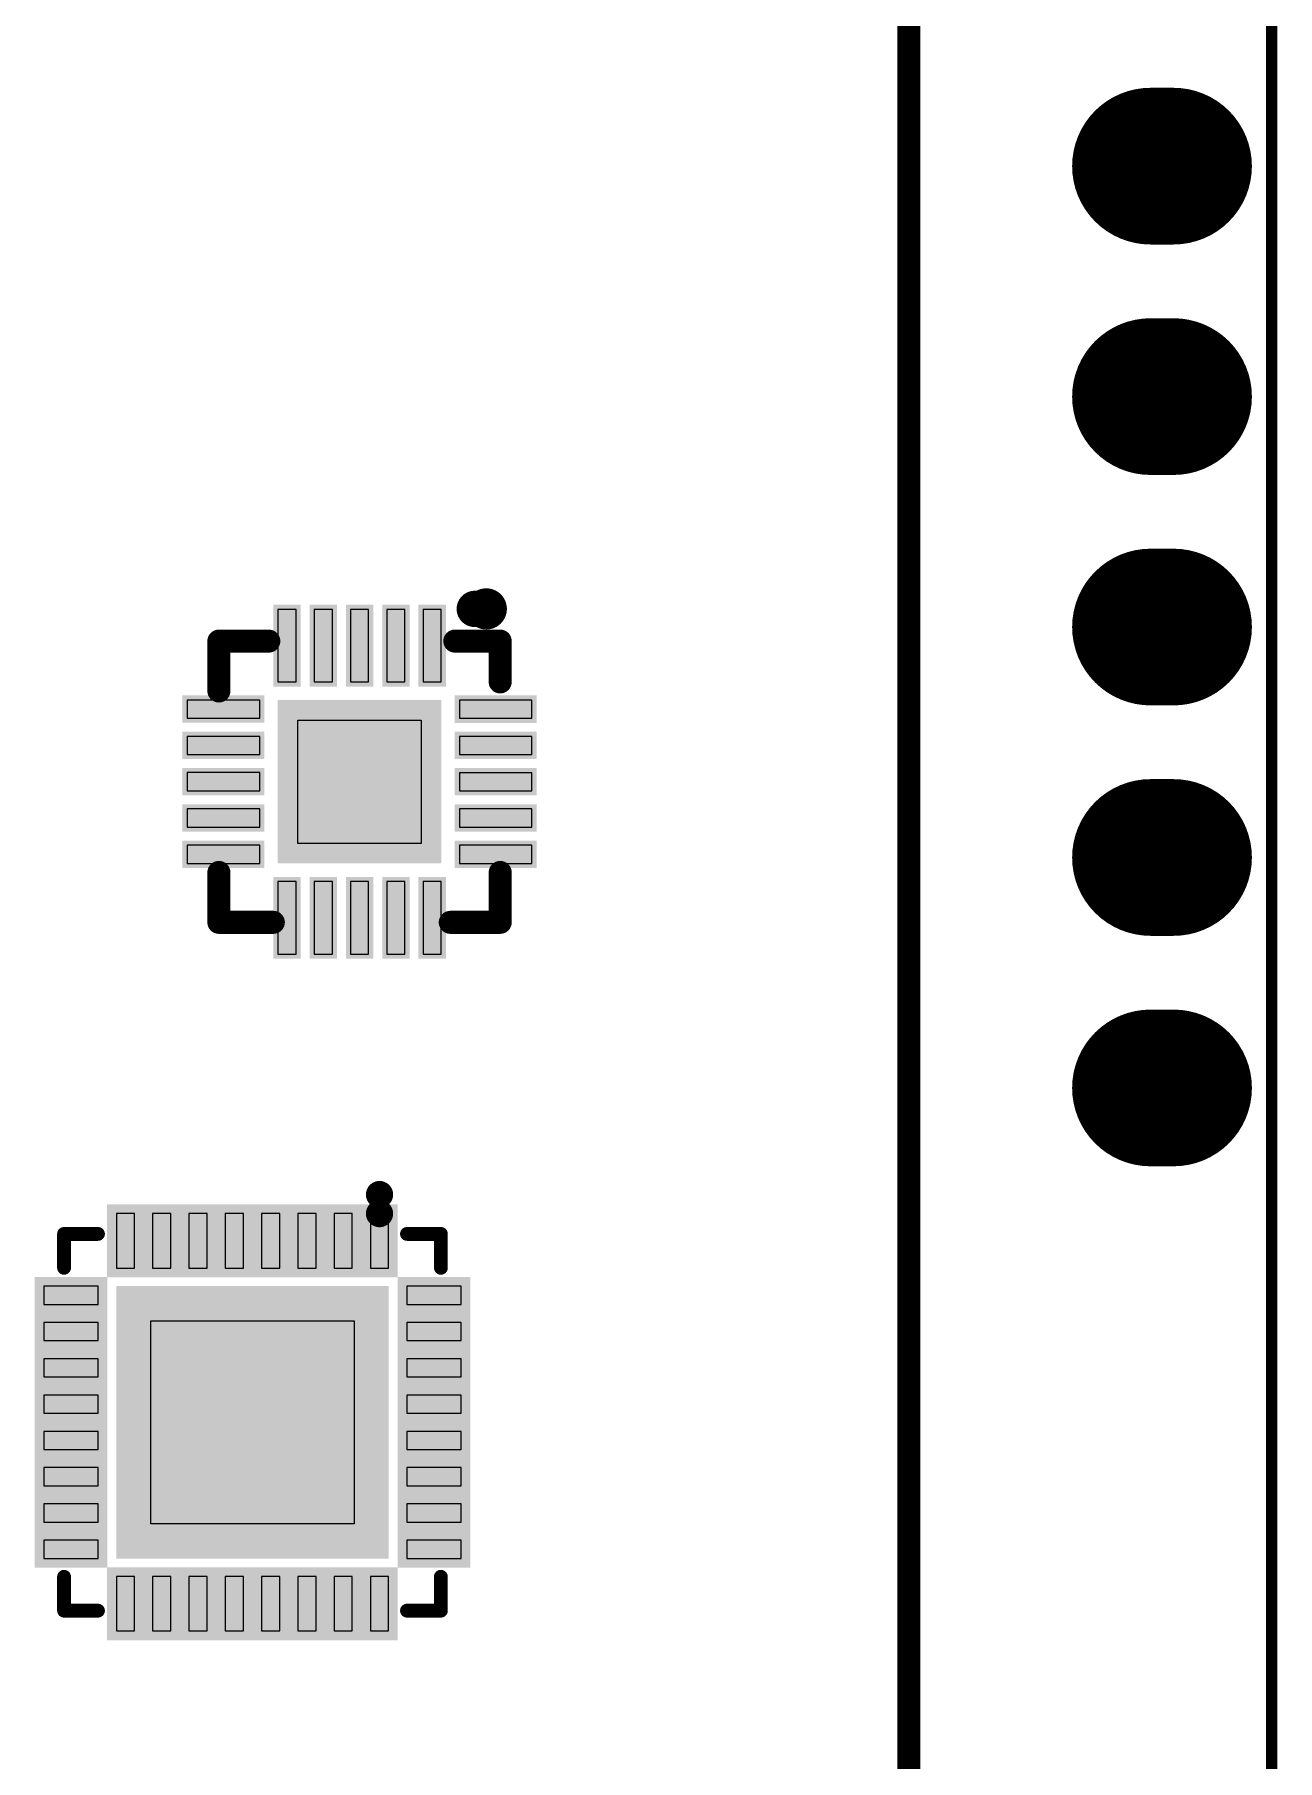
# Model space of a CAD drawing. Header units: millimetres. Extents: x 6.83 to 8, y 14.94 to 18.7.
# Drawn here: x 7.439 to 7.978, y 17.004 to 17.753 of the extents above; entities that cross this region are included whole.
import ezdxf

# ---------------------------------------------------------------- set-up
doc = ezdxf.new("R2010")
doc.units = ezdxf.units.MM
doc.header["$MEASUREMENT"] = 0
for name, color, linetype in [('BottomLayer', 5, 'Continuous'), ('BottomOverlay', 54, 'Continuous'), ('BottomSolder', 6, 'Continuous'), ('KeepOutLayer', 6, 'Continuous'), ('Mechanical15', 56, 'Continuous'), ('MidLayer1', 16, 'Continuous'), ('MidLayer2', 76, 'Continuous'), ('MultiLayer', 9, 'Continuous'), ('TopLayer', 1, 'Continuous'), ('TopOverlay', 2, 'Continuous'), ('TopPaste', 8, 'Continuous'), ('TopSolder', 216, 'Continuous')]:
    doc.layers.add(name, color=color, linetype=linetype)

# ---------------------------------------------------------------- blocks, each defined once
blk = doc.blocks.new('BATTERY_BOX18650_DIP_____B_2')
at = {"layer": 'BottomOverlay', "const_width": 0.01}
blk.add_lwpolyline([(1.50744, -0.41142), (-1.52756, -0.41142)], dxfattribs=at)
blk = doc.blocks.new('WQFN_20_L3_0_W3_0_P0_40_BL_EP1_7_13')
at = {"layer": 'Mechanical15'}
for points, const_width in [([(-0.04605, -0.07293, 1), (-0.05393, -0.07293, 1)], 0.00787), ([(-0.0559, -0.07293, 1), (-0.05196, -0.07293, 1)], 0.00394), ([(-0.04802, -0.07293, 1), (-0.04408, -0.07293, 1)], 0.00394)]:
    blk.add_lwpolyline(points, format="xyb", close=True, dxfattribs=dict(at, const_width=const_width))
at = {"layer": 'TopLayer'}
for points in [[(-0.02757, 0.07687), (-0.03544, 0.07687), (-0.02757, 0.04537), (-0.03544, 0.04537)], [(-0.01182, 0.07687), (-0.01969, 0.07687), (-0.01182, 0.04537), (-0.01969, 0.04537)], [(0.00393, 0.07687), (-0.00394, 0.07687), (0.00393, 0.04537), (-0.00394, 0.04537)], [(0.01968, 0.07687), (0.01181, 0.07687), (0.01968, 0.04537), (0.01181, 0.04537)], [(0.03543, 0.07687), (0.02756, 0.07687), (0.03543, 0.04537), (0.02756, 0.04537)], [(-0.0748, 0.0375), (-0.0748, 0.02963), (-0.0433, 0.0375), (-0.0433, 0.02963)], [(0.07481, 0.02962), (0.07481, 0.03749), (0.04331, 0.02962), (0.04331, 0.03749)], [(-0.03347, 0.03553), (-0.03347, -0.0314), (0.03346, 0.03553), (0.03346, -0.0314)], [(-0.0748, 0.02175), (-0.0748, 0.01388), (-0.0433, 0.02175), (-0.0433, 0.01388)], [(0.07481, 0.01387), (0.07481, 0.02174), (0.04331, 0.01387), (0.04331, 0.02174)], [(-0.0748, 0.00601), (-0.0748, -0.00186), (-0.0433, 0.00601), (-0.0433, -0.00186)], [(0.07481, -0.00187), (0.07481, 0.006), (0.04331, -0.00187), (0.04331, 0.006)], [(-0.0748, -0.00974), (-0.0748, -0.01761), (-0.0433, -0.00974), (-0.0433, -0.01761)], [(0.07481, -0.01762), (0.07481, -0.00975), (0.04331, -0.01762), (0.04331, -0.00975)], [(-0.0748, -0.02549), (-0.0748, -0.03336), (-0.0433, -0.02549), (-0.0433, -0.03336)], [(0.07481, -0.03337), (0.07481, -0.0255), (0.04331, -0.03337), (0.04331, -0.0255)], [(-0.02757, -0.04124), (-0.03544, -0.04124), (-0.02757, -0.07273), (-0.03544, -0.07273)], [(-0.01182, -0.04124), (-0.01969, -0.04124), (-0.01182, -0.07273), (-0.01969, -0.07273)], [(0.00393, -0.04124), (-0.00394, -0.04124), (0.00393, -0.07273), (-0.00394, -0.07273)], [(0.01968, -0.04124), (0.01181, -0.04124), (0.01968, -0.07273), (0.01181, -0.07273)], [(0.03543, -0.04124), (0.02756, -0.04124), (0.03543, -0.07273), (0.02756, -0.07273)]]:
    blk.add_solid(points, dxfattribs=at)
at = {"layer": 'TopOverlay', "const_width": 0.01}
for points in [[(-0.06102, 0.06308), (-0.06102, 0.04143)], [(-0.03937, 0.06308), (-0.06102, 0.06308)], [(0.06102, 0.06308), (0.0374, 0.06308)], [(0.06102, 0.06308), (0.06102, 0.04143)], [(-0.06102, -0.04125), (-0.06102, -0.05896)], [(0.06102, -0.03731), (0.06102, -0.05896)], [(-0.04134, -0.05896), (-0.06102, -0.05896)], [(0.06102, -0.05896), (0.03937, -0.05896)]]:
    blk.add_lwpolyline(points, dxfattribs=at)
at = {"layer": 'TopOverlay'}
for points, const_width in [([(-0.06352, 0.06308, 1), (-0.05852, 0.06308, 1)], 0.005), ([(-0.06352, 0.06308, 1), (-0.05852, 0.06308, 1)], 0.005), ([(-0.04187, 0.06308, 1), (-0.03687, 0.06308, 1)], 0.005), ([(0.0349, 0.06308, 1), (0.0399, 0.06308, 1)], 0.005), ([(0.05852, 0.06308, 1), (0.06352, 0.06308, 1)], 0.005), ([(0.05852, 0.06308, 1), (0.06352, 0.06308, 1)], 0.005), ([(-0.06352, 0.04143, 1), (-0.05852, 0.04143, 1)], 0.005), ([(0.05852, 0.04143, 1), (0.06352, 0.04143, 1)], 0.005), ([(-0.06352, -0.04125, 1), (-0.05852, -0.04125, 1)], 0.005), ([(0.05852, -0.03731, 1), (0.06352, -0.03731, 1)], 0.005), ([(-0.06352, -0.05896, 1), (-0.05852, -0.05896, 1)], 0.005), ([(-0.06352, -0.05896, 1), (-0.05852, -0.05896, 1)], 0.005), ([(-0.04384, -0.05896, 1), (-0.03884, -0.05896, 1)], 0.005), ([(0.03687, -0.05896, 1), (0.04187, -0.05896, 1)], 0.005), ([(0.05852, -0.05896, 1), (0.06352, -0.05896, 1)], 0.005), ([(0.05852, -0.05896, 1), (0.06352, -0.05896, 1)], 0.005), ([(-0.05105, -0.07293, 1), (-0.05893, -0.07293, 1)], 0.01), ([(-0.06143, -0.07293, 1), (-0.05643, -0.07293, 1)], 0.005), ([(-0.05355, -0.07293, 1), (-0.04855, -0.07293, 1)], 0.005)]:
    blk.add_lwpolyline(points, format="xyb", close=True, dxfattribs=dict(at, const_width=const_width))
at = {"layer": 'TopPaste'}
for p, q in [((-0.02757, 0.07687), (-0.03544, 0.07687)), ((-0.03544, 0.07687), (-0.03544, 0.04537)), ((-0.02757, 0.04537), (-0.02757, 0.07687)), ((-0.01182, 0.07687), (-0.01969, 0.07687)), ((-0.01969, 0.07687), (-0.01969, 0.04537)), ((-0.01182, 0.04537), (-0.01182, 0.07687)), ((0.00392, 0.07687), (-0.00395, 0.07687)), ((-0.00395, 0.07687), (-0.00395, 0.04537)), ((0.00392, 0.04537), (0.00392, 0.07687)), ((0.01967, 0.07687), (0.0118, 0.07687)), ((0.0118, 0.07687), (0.0118, 0.04537)), ((0.01967, 0.04537), (0.01967, 0.07687)), ((0.03542, 0.07687), (0.02755, 0.07687)), ((0.02755, 0.07687), (0.02755, 0.04537)), ((0.03542, 0.04537), (0.03542, 0.07687)), ((-0.03544, 0.04537), (-0.02757, 0.04537)), ((-0.01969, 0.04537), (-0.01182, 0.04537)), ((-0.00395, 0.04537), (0.00392, 0.04537)), ((0.0118, 0.04537), (0.01967, 0.04537)), ((0.02755, 0.04537), (0.03542, 0.04537)), ((-0.04331, 0.0375), (-0.07481, 0.0375)), ((-0.07481, 0.0375), (-0.07481, 0.02963)), ((-0.04331, 0.02963), (-0.04331, 0.0375)), ((0.0748, 0.03749), (0.0433, 0.03749)), ((0.0433, 0.03749), (0.0433, 0.02962)), ((0.0748, 0.02962), (0.0748, 0.03749)), ((-0.07481, 0.02963), (-0.04331, 0.02963)), ((-0.02677, 0.02883), (0.02677, 0.02883)), ((-0.02677, -0.02471), (-0.02677, 0.02883)), ((0.02677, 0.02883), (0.02677, -0.02471)), ((0.0433, 0.02962), (0.0748, 0.02962)), ((-0.04331, 0.02175), (-0.07481, 0.02175)), ((-0.07481, 0.02175), (-0.07481, 0.01388)), ((-0.04331, 0.01388), (-0.04331, 0.02175)), ((0.0748, 0.02174), (0.0433, 0.02174)), ((0.0433, 0.02174), (0.0433, 0.01387)), ((0.0748, 0.01387), (0.0748, 0.02174)), ((-0.07481, 0.01388), (-0.04331, 0.01388)), ((0.0433, 0.01387), (0.0748, 0.01387)), ((-0.04331, 0.00601), (-0.07481, 0.00601)), ((-0.07481, 0.00601), (-0.07481, -0.00186)), ((-0.04331, -0.00186), (-0.04331, 0.00601)), ((0.0748, 0.006), (0.0433, 0.006)), ((0.0433, 0.006), (0.0433, -0.00187)), ((0.0748, -0.00187), (0.0748, 0.006)), ((-0.07481, -0.00186), (-0.04331, -0.00186)), ((0.0433, -0.00187), (0.0748, -0.00187)), ((-0.04331, -0.00974), (-0.07481, -0.00974)), ((-0.07481, -0.00974), (-0.07481, -0.01761)), ((-0.04331, -0.01761), (-0.04331, -0.00974)), ((0.0748, -0.00975), (0.0433, -0.00975)), ((0.0433, -0.00975), (0.0433, -0.01762)), ((0.0748, -0.01762), (0.0748, -0.00975)), ((-0.07481, -0.01761), (-0.04331, -0.01761)), ((0.0433, -0.01762), (0.0748, -0.01762)), ((-0.04331, -0.02549), (-0.07481, -0.02549)), ((-0.07481, -0.02549), (-0.07481, -0.03336)), ((-0.04331, -0.03336), (-0.04331, -0.02549)), ((0.02677, -0.02471), (-0.02677, -0.02471)), ((0.0748, -0.0255), (0.0433, -0.0255)), ((0.0433, -0.0255), (0.0433, -0.03337)), ((0.0748, -0.03337), (0.0748, -0.0255)), ((-0.07481, -0.03336), (-0.04331, -0.03336)), ((0.0433, -0.03337), (0.0748, -0.03337)), ((-0.02757, -0.04124), (-0.03544, -0.04124)), ((-0.03544, -0.04124), (-0.03544, -0.07274)), ((-0.02757, -0.07274), (-0.02757, -0.04124)), ((-0.01182, -0.04124), (-0.01969, -0.04124)), ((-0.01969, -0.04124), (-0.01969, -0.07274)), ((-0.01182, -0.07274), (-0.01182, -0.04124)), ((0.00392, -0.04124), (-0.00395, -0.04124)), ((-0.00395, -0.04124), (-0.00395, -0.07274)), ((0.00392, -0.07274), (0.00392, -0.04124)), ((0.01967, -0.04124), (0.0118, -0.04124)), ((0.0118, -0.04124), (0.0118, -0.07274)), ((0.01967, -0.07274), (0.01967, -0.04124)), ((0.03542, -0.04124), (0.02755, -0.04124)), ((0.02755, -0.04124), (0.02755, -0.07274)), ((0.03542, -0.07274), (0.03542, -0.04124)), ((-0.03544, -0.07274), (-0.02757, -0.07274)), ((-0.01969, -0.07274), (-0.01182, -0.07274)), ((-0.00395, -0.07274), (0.00392, -0.07274)), ((0.0118, -0.07274), (0.01967, -0.07274)), ((0.02755, -0.07274), (0.03542, -0.07274))]:
    blk.add_line(p, q, dxfattribs=at)
at = {"layer": 'TopSolder'}
for points in [[(-0.02557, 0.07887), (-0.03744, 0.07887), (-0.02557, 0.04337), (-0.03744, 0.04337)], [(-0.00982, 0.07887), (-0.02169, 0.07887), (-0.00982, 0.04337), (-0.02169, 0.04337)], [(0.00593, 0.07887), (-0.00594, 0.07887), (0.00593, 0.04337), (-0.00594, 0.04337)], [(0.02168, 0.07887), (0.00981, 0.07887), (0.02168, 0.04337), (0.00981, 0.04337)], [(0.03743, 0.07887), (0.02556, 0.07887), (0.03743, 0.04337), (0.02556, 0.04337)], [(-0.0768, 0.0395), (-0.0768, 0.02763), (-0.0413, 0.0395), (-0.0413, 0.02763)], [(-0.03547, 0.03753), (-0.03547, -0.0334), (0.03546, 0.03753), (0.03546, -0.0334)], [(0.07681, 0.02762), (0.07681, 0.03949), (0.04131, 0.02762), (0.04131, 0.03949)], [(-0.0768, 0.02375), (-0.0768, 0.01188), (-0.0413, 0.02375), (-0.0413, 0.01188)], [(0.07681, 0.01187), (0.07681, 0.02374), (0.04131, 0.01187), (0.04131, 0.02374)], [(-0.0768, 0.00801), (-0.0768, -0.00386), (-0.0413, 0.00801), (-0.0413, -0.00386)], [(0.07681, -0.00387), (0.07681, 0.008), (0.04131, -0.00387), (0.04131, 0.008)], [(-0.0768, -0.00774), (-0.0768, -0.01961), (-0.0413, -0.00774), (-0.0413, -0.01961)], [(0.07681, -0.01962), (0.07681, -0.00775), (0.04131, -0.01962), (0.04131, -0.00775)], [(-0.0768, -0.02349), (-0.0768, -0.03536), (-0.0413, -0.02349), (-0.0413, -0.03536)], [(0.07681, -0.03537), (0.07681, -0.0235), (0.04131, -0.03537), (0.04131, -0.0235)], [(-0.02557, -0.03924), (-0.03744, -0.03924), (-0.02557, -0.07473), (-0.03744, -0.07473)], [(-0.00982, -0.03924), (-0.02169, -0.03924), (-0.00982, -0.07473), (-0.02169, -0.07473)], [(0.00593, -0.03924), (-0.00594, -0.03924), (0.00593, -0.07473), (-0.00594, -0.07473)], [(0.02168, -0.03924), (0.00981, -0.03924), (0.02168, -0.07473), (0.00981, -0.07473)], [(0.03743, -0.03924), (0.02556, -0.03924), (0.03743, -0.07473), (0.02556, -0.07473)]]:
    blk.add_solid(points, dxfattribs=at)
blk = doc.blocks.new('QFN_32_L4_0_W4_0_P0_40_BL_EP2_7_14')
at = {"layer": 'Mechanical15'}
for points, const_width in [([(-0.05217, -0.09055, 1), (-0.05807, -0.09055, 1)], 0.00591), ([(-0.05955, -0.09055, 1), (-0.05659, -0.09055, 1)], 0.00295), ([(-0.05365, -0.09055, 1), (-0.05069, -0.09055, 1)], 0.00295)]:
    blk.add_lwpolyline(points, format="xyb", close=True, dxfattribs=dict(at, const_width=const_width))
at = {"layer": 'TopLayer'}
for points in [[(-0.05906, 0.06693), (-0.05118, 0.06693), (-0.05906, 0.09055), (-0.05118, 0.09055)], [(-0.04331, 0.06693), (-0.03543, 0.06693), (-0.04331, 0.09055), (-0.03543, 0.09055)], [(-0.02756, 0.06693), (-0.01968, 0.06693), (-0.02756, 0.09055), (-0.01968, 0.09055)], [(-0.01181, 0.06693), (-0.00393, 0.06693), (-0.01181, 0.09055), (-0.00393, 0.09055)], [(0.00393, 0.06693), (0.01181, 0.06693), (0.00393, 0.09055), (0.01181, 0.09055)], [(0.01968, 0.06693), (0.02756, 0.06693), (0.01968, 0.09055), (0.02756, 0.09055)], [(0.03543, 0.06693), (0.04331, 0.06693), (0.03543, 0.09055), (0.04331, 0.09055)], [(0.05118, 0.06693), (0.05906, 0.06693), (0.05118, 0.09055), (0.05906, 0.09055)], [(-0.09055, 0.05118), (-0.06693, 0.05118), (-0.09055, 0.05906), (-0.06693, 0.05906)], [(-0.05512, -0.05512), (0.05512, -0.05512), (-0.05512, 0.05512), (0.05512, 0.05512)], [(0.06693, 0.05118), (0.09055, 0.05118), (0.06693, 0.05906), (0.09055, 0.05906)], [(-0.09055, 0.03543), (-0.06693, 0.03543), (-0.09055, 0.04331), (-0.06693, 0.04331)], [(0.06693, 0.03543), (0.09055, 0.03543), (0.06693, 0.04331), (0.09055, 0.04331)], [(-0.09055, 0.01968), (-0.06693, 0.01968), (-0.09055, 0.02756), (-0.06693, 0.02756)], [(0.06693, 0.01968), (0.09055, 0.01968), (0.06693, 0.02756), (0.09055, 0.02756)], [(-0.09055, 0.00393), (-0.06693, 0.00393), (-0.09055, 0.01181), (-0.06693, 0.01181)], [(0.06693, 0.00393), (0.09055, 0.00393), (0.06693, 0.01181), (0.09055, 0.01181)], [(-0.09055, -0.01181), (-0.06693, -0.01181), (-0.09055, -0.00393), (-0.06693, -0.00393)], [(0.06693, -0.01181), (0.09055, -0.01181), (0.06693, -0.00393), (0.09055, -0.00393)], [(-0.09055, -0.02756), (-0.06693, -0.02756), (-0.09055, -0.01968), (-0.06693, -0.01968)], [(0.06693, -0.02756), (0.09055, -0.02756), (0.06693, -0.01968), (0.09055, -0.01968)], [(-0.09055, -0.04331), (-0.06693, -0.04331), (-0.09055, -0.03543), (-0.06693, -0.03543)], [(0.06693, -0.04331), (0.09055, -0.04331), (0.06693, -0.03543), (0.09055, -0.03543)], [(-0.09055, -0.05906), (-0.06693, -0.05906), (-0.09055, -0.05118), (-0.06693, -0.05118)], [(0.06693, -0.05906), (0.09055, -0.05906), (0.06693, -0.05118), (0.09055, -0.05118)], [(-0.05906, -0.09055), (-0.05118, -0.09055), (-0.05906, -0.06693), (-0.05118, -0.06693)], [(-0.04331, -0.09055), (-0.03543, -0.09055), (-0.04331, -0.06693), (-0.03543, -0.06693)], [(-0.02756, -0.09055), (-0.01968, -0.09055), (-0.02756, -0.06693), (-0.01968, -0.06693)], [(-0.01181, -0.09055), (-0.00393, -0.09055), (-0.01181, -0.06693), (-0.00393, -0.06693)], [(0.00393, -0.09055), (0.01181, -0.09055), (0.00393, -0.06693), (0.01181, -0.06693)], [(0.01968, -0.09055), (0.02756, -0.09055), (0.01968, -0.06693), (0.02756, -0.06693)], [(0.03543, -0.09055), (0.04331, -0.09055), (0.03543, -0.06693), (0.04331, -0.06693)], [(0.05118, -0.09055), (0.05906, -0.09055), (0.05118, -0.06693), (0.05906, -0.06693)]]:
    blk.add_solid(points, dxfattribs=at)
at = {"layer": 'TopOverlay', "const_width": 0.006}
for points in [[(-0.06703, 0.08174), (-0.08174, 0.08174)], [(-0.08174, 0.08174), (-0.08174, 0.06703)], [(0.08174, 0.08174), (0.06703, 0.08174)], [(0.08174, 0.08174), (0.08174, 0.06703)], [(-0.08174, -0.06703), (-0.08174, -0.08174)], [(0.08174, -0.06703), (0.08174, -0.08174)], [(-0.06703, -0.08174), (-0.08174, -0.08174)], [(0.08174, -0.08174), (0.06703, -0.08174)]]:
    blk.add_lwpolyline(points, dxfattribs=at)
at = {"layer": 'TopOverlay'}
for points, const_width in [([(-0.08324, 0.08174, 1), (-0.08024, 0.08174, 1)], 0.003), ([(-0.08324, 0.08174, 1), (-0.08024, 0.08174, 1)], 0.003), ([(-0.06853, 0.08174, 1), (-0.06553, 0.08174, 1)], 0.003), ([(0.06553, 0.08174, 1), (0.06853, 0.08174, 1)], 0.003), ([(0.08024, 0.08174, 1), (0.08324, 0.08174, 1)], 0.003), ([(0.08024, 0.08174, 1), (0.08324, 0.08174, 1)], 0.003), ([(-0.08324, 0.06703, 1), (-0.08024, 0.06703, 1)], 0.003), ([(0.08024, 0.06703, 1), (0.08324, 0.06703, 1)], 0.003), ([(-0.08324, -0.06703, 1), (-0.08024, -0.06703, 1)], 0.003), ([(0.08024, -0.06703, 1), (0.08324, -0.06703, 1)], 0.003), ([(-0.08324, -0.08174, 1), (-0.08024, -0.08174, 1)], 0.003), ([(-0.08324, -0.08174, 1), (-0.08024, -0.08174, 1)], 0.003), ([(-0.06853, -0.08174, 1), (-0.06553, -0.08174, 1)], 0.003), ([(0.06553, -0.08174, 1), (0.06853, -0.08174, 1)], 0.003), ([(0.08024, -0.08174, 1), (0.08324, -0.08174, 1)], 0.003), ([(0.08024, -0.08174, 1), (0.08324, -0.08174, 1)], 0.003), ([(-0.05217, -0.09882, 1), (-0.05807, -0.09882, 1)], 0.00591), ([(-0.05955, -0.09882, 1), (-0.05659, -0.09882, 1)], 0.00295), ([(-0.05365, -0.09882, 1), (-0.05069, -0.09882, 1)], 0.00295)]:
    blk.add_lwpolyline(points, format="xyb", close=True, dxfattribs=dict(at, const_width=const_width))
at = {"layer": 'TopPaste'}
for p, q in [((-0.05118, 0.09055), (-0.05906, 0.09055)), ((-0.05906, 0.09055), (-0.05906, 0.06693)), ((-0.05118, 0.06693), (-0.05118, 0.09055)), ((-0.03543, 0.09055), (-0.04331, 0.09055)), ((-0.04331, 0.09055), (-0.04331, 0.06693)), ((-0.03543, 0.06693), (-0.03543, 0.09055)), ((-0.01968, 0.09055), (-0.02756, 0.09055)), ((-0.02756, 0.09055), (-0.02756, 0.06693)), ((-0.01968, 0.06693), (-0.01968, 0.09055)), ((-0.00393, 0.09055), (-0.01181, 0.09055)), ((-0.01181, 0.09055), (-0.01181, 0.06693)), ((-0.00393, 0.06693), (-0.00393, 0.09055)), ((0.01181, 0.09055), (0.00393, 0.09055)), ((0.00393, 0.09055), (0.00393, 0.06693)), ((0.01181, 0.06693), (0.01181, 0.09055)), ((0.02756, 0.09055), (0.01968, 0.09055)), ((0.01968, 0.09055), (0.01968, 0.06693)), ((0.02756, 0.06693), (0.02756, 0.09055)), ((0.04331, 0.09055), (0.03543, 0.09055)), ((0.03543, 0.09055), (0.03543, 0.06693)), ((0.04331, 0.06693), (0.04331, 0.09055)), ((0.05906, 0.09055), (0.05118, 0.09055)), ((0.05118, 0.09055), (0.05118, 0.06693)), ((0.05906, 0.06693), (0.05906, 0.09055)), ((-0.05906, 0.06693), (-0.05118, 0.06693)), ((-0.04331, 0.06693), (-0.03543, 0.06693)), ((-0.02756, 0.06693), (-0.01968, 0.06693)), ((-0.01181, 0.06693), (-0.00393, 0.06693)), ((0.00393, 0.06693), (0.01181, 0.06693)), ((0.01968, 0.06693), (0.02756, 0.06693)), ((0.03543, 0.06693), (0.04331, 0.06693)), ((0.05118, 0.06693), (0.05906, 0.06693)), ((-0.06693, 0.05906), (-0.09055, 0.05906)), ((-0.09055, 0.05906), (-0.09055, 0.05118)), ((-0.06693, 0.05118), (-0.06693, 0.05906)), ((0.09055, 0.05906), (0.06693, 0.05906)), ((0.06693, 0.05906), (0.06693, 0.05118)), ((0.09055, 0.05118), (0.09055, 0.05906)), ((-0.09055, 0.05118), (-0.06693, 0.05118)), ((0.06693, 0.05118), (0.09055, 0.05118)), ((-0.06693, 0.04331), (-0.09055, 0.04331)), ((-0.09055, 0.04331), (-0.09055, 0.03543)), ((-0.06693, 0.03543), (-0.06693, 0.04331)), ((-0.04409, -0.04409), (-0.04409, 0.04409)), ((-0.04409, 0.04409), (0.04409, 0.04409)), ((0.04409, 0.04409), (0.04409, -0.04409)), ((0.09055, 0.04331), (0.06693, 0.04331)), ((0.06693, 0.04331), (0.06693, 0.03543)), ((0.09055, 0.03543), (0.09055, 0.04331)), ((-0.09055, 0.03543), (-0.06693, 0.03543)), ((0.06693, 0.03543), (0.09055, 0.03543)), ((-0.06693, 0.02756), (-0.09055, 0.02756)), ((-0.09055, 0.02756), (-0.09055, 0.01968)), ((-0.06693, 0.01968), (-0.06693, 0.02756)), ((0.09055, 0.02756), (0.06693, 0.02756)), ((0.06693, 0.02756), (0.06693, 0.01968)), ((0.09055, 0.01968), (0.09055, 0.02756)), ((-0.09055, 0.01968), (-0.06693, 0.01968)), ((0.06693, 0.01968), (0.09055, 0.01968)), ((-0.06693, 0.01181), (-0.09055, 0.01181)), ((-0.09055, 0.01181), (-0.09055, 0.00393)), ((-0.06693, 0.00393), (-0.06693, 0.01181)), ((0.09055, 0.01181), (0.06693, 0.01181)), ((0.06693, 0.01181), (0.06693, 0.00393)), ((0.09055, 0.00393), (0.09055, 0.01181)), ((-0.09055, 0.00393), (-0.06693, 0.00393)), ((0.06693, 0.00393), (0.09055, 0.00393)), ((-0.06693, -0.00393), (-0.09055, -0.00393)), ((-0.09055, -0.00393), (-0.09055, -0.01181)), ((-0.06693, -0.01181), (-0.06693, -0.00393)), ((0.09055, -0.00393), (0.06693, -0.00393)), ((0.06693, -0.00393), (0.06693, -0.01181)), ((0.09055, -0.01181), (0.09055, -0.00393)), ((-0.09055, -0.01181), (-0.06693, -0.01181)), ((0.06693, -0.01181), (0.09055, -0.01181)), ((-0.06693, -0.01968), (-0.09055, -0.01968)), ((-0.09055, -0.01968), (-0.09055, -0.02756)), ((-0.06693, -0.02756), (-0.06693, -0.01968)), ((0.09055, -0.01968), (0.06693, -0.01968)), ((0.06693, -0.01968), (0.06693, -0.02756)), ((0.09055, -0.02756), (0.09055, -0.01968)), ((-0.09055, -0.02756), (-0.06693, -0.02756)), ((0.06693, -0.02756), (0.09055, -0.02756)), ((-0.06693, -0.03543), (-0.09055, -0.03543)), ((-0.09055, -0.03543), (-0.09055, -0.04331)), ((-0.06693, -0.04331), (-0.06693, -0.03543)), ((0.09055, -0.03543), (0.06693, -0.03543)), ((0.06693, -0.03543), (0.06693, -0.04331)), ((0.09055, -0.04331), (0.09055, -0.03543)), ((-0.09055, -0.04331), (-0.06693, -0.04331)), ((0.04409, -0.04409), (-0.04409, -0.04409)), ((0.06693, -0.04331), (0.09055, -0.04331)), ((-0.06693, -0.05118), (-0.09055, -0.05118)), ((-0.09055, -0.05118), (-0.09055, -0.05906)), ((-0.06693, -0.05906), (-0.06693, -0.05118)), ((0.09055, -0.05118), (0.06693, -0.05118)), ((0.06693, -0.05118), (0.06693, -0.05906)), ((0.09055, -0.05906), (0.09055, -0.05118)), ((-0.09055, -0.05906), (-0.06693, -0.05906)), ((0.06693, -0.05906), (0.09055, -0.05906)), ((-0.05118, -0.06693), (-0.05906, -0.06693)), ((-0.05906, -0.06693), (-0.05906, -0.09055)), ((-0.05118, -0.09055), (-0.05118, -0.06693)), ((-0.03543, -0.06693), (-0.04331, -0.06693)), ((-0.04331, -0.06693), (-0.04331, -0.09055)), ((-0.03543, -0.09055), (-0.03543, -0.06693)), ((-0.01968, -0.06693), (-0.02756, -0.06693)), ((-0.02756, -0.06693), (-0.02756, -0.09055)), ((-0.01968, -0.09055), (-0.01968, -0.06693)), ((-0.00393, -0.06693), (-0.01181, -0.06693)), ((-0.01181, -0.06693), (-0.01181, -0.09055)), ((-0.00393, -0.09055), (-0.00393, -0.06693)), ((0.01181, -0.06693), (0.00393, -0.06693)), ((0.00393, -0.06693), (0.00393, -0.09055)), ((0.01181, -0.09055), (0.01181, -0.06693)), ((0.02756, -0.06693), (0.01968, -0.06693)), ((0.01968, -0.06693), (0.01968, -0.09055)), ((0.02756, -0.09055), (0.02756, -0.06693)), ((0.04331, -0.06693), (0.03543, -0.06693)), ((0.03543, -0.06693), (0.03543, -0.09055)), ((0.04331, -0.09055), (0.04331, -0.06693)), ((0.05906, -0.06693), (0.05118, -0.06693)), ((0.05118, -0.06693), (0.05118, -0.09055)), ((0.05906, -0.09055), (0.05906, -0.06693)), ((-0.05906, -0.09055), (-0.05118, -0.09055)), ((-0.04331, -0.09055), (-0.03543, -0.09055)), ((-0.02756, -0.09055), (-0.01968, -0.09055)), ((-0.01181, -0.09055), (-0.00393, -0.09055)), ((0.00393, -0.09055), (0.01181, -0.09055)), ((0.01968, -0.09055), (0.02756, -0.09055)), ((0.03543, -0.09055), (0.04331, -0.09055)), ((0.05118, -0.09055), (0.05906, -0.09055))]:
    blk.add_line(p, q, dxfattribs=at)
for points in [[(-0.05906, 0.06693), (-0.05118, 0.06693), (-0.05906, 0.09055), (-0.05118, 0.09055)], [(-0.04331, 0.06693), (-0.03543, 0.06693), (-0.04331, 0.09055), (-0.03543, 0.09055)], [(-0.02756, 0.06693), (-0.01968, 0.06693), (-0.02756, 0.09055), (-0.01968, 0.09055)], [(-0.01181, 0.06693), (-0.00393, 0.06693), (-0.01181, 0.09055), (-0.00393, 0.09055)], [(0.00393, 0.06693), (0.01181, 0.06693), (0.00393, 0.09055), (0.01181, 0.09055)], [(0.01968, 0.06693), (0.02756, 0.06693), (0.01968, 0.09055), (0.02756, 0.09055)], [(0.03543, 0.06693), (0.04331, 0.06693), (0.03543, 0.09055), (0.04331, 0.09055)], [(0.05118, 0.06693), (0.05906, 0.06693), (0.05118, 0.09055), (0.05906, 0.09055)], [(-0.09055, 0.05118), (-0.06693, 0.05118), (-0.09055, 0.05906), (-0.06693, 0.05906)], [(-0.05512, -0.05512), (0.05512, -0.05512), (-0.05512, 0.05512), (0.05512, 0.05512)], [(0.06693, 0.05118), (0.09055, 0.05118), (0.06693, 0.05906), (0.09055, 0.05906)], [(-0.09055, 0.03543), (-0.06693, 0.03543), (-0.09055, 0.04331), (-0.06693, 0.04331)], [(0.06693, 0.03543), (0.09055, 0.03543), (0.06693, 0.04331), (0.09055, 0.04331)], [(-0.09055, 0.01968), (-0.06693, 0.01968), (-0.09055, 0.02756), (-0.06693, 0.02756)], [(0.06693, 0.01968), (0.09055, 0.01968), (0.06693, 0.02756), (0.09055, 0.02756)], [(-0.09055, 0.00393), (-0.06693, 0.00393), (-0.09055, 0.01181), (-0.06693, 0.01181)], [(0.06693, 0.00393), (0.09055, 0.00393), (0.06693, 0.01181), (0.09055, 0.01181)], [(-0.09055, -0.01181), (-0.06693, -0.01181), (-0.09055, -0.00393), (-0.06693, -0.00393)], [(0.06693, -0.01181), (0.09055, -0.01181), (0.06693, -0.00393), (0.09055, -0.00393)], [(-0.09055, -0.02756), (-0.06693, -0.02756), (-0.09055, -0.01968), (-0.06693, -0.01968)], [(0.06693, -0.02756), (0.09055, -0.02756), (0.06693, -0.01968), (0.09055, -0.01968)], [(-0.09055, -0.04331), (-0.06693, -0.04331), (-0.09055, -0.03543), (-0.06693, -0.03543)], [(0.06693, -0.04331), (0.09055, -0.04331), (0.06693, -0.03543), (0.09055, -0.03543)], [(-0.09055, -0.05906), (-0.06693, -0.05906), (-0.09055, -0.05118), (-0.06693, -0.05118)], [(0.06693, -0.05906), (0.09055, -0.05906), (0.06693, -0.05118), (0.09055, -0.05118)], [(-0.05906, -0.09055), (-0.05118, -0.09055), (-0.05906, -0.06693), (-0.05118, -0.06693)], [(-0.04331, -0.09055), (-0.03543, -0.09055), (-0.04331, -0.06693), (-0.03543, -0.06693)], [(-0.02756, -0.09055), (-0.01968, -0.09055), (-0.02756, -0.06693), (-0.01968, -0.06693)], [(-0.01181, -0.09055), (-0.00393, -0.09055), (-0.01181, -0.06693), (-0.00393, -0.06693)], [(0.00393, -0.09055), (0.01181, -0.09055), (0.00393, -0.06693), (0.01181, -0.06693)], [(0.01968, -0.09055), (0.02756, -0.09055), (0.01968, -0.06693), (0.02756, -0.06693)], [(0.03543, -0.09055), (0.04331, -0.09055), (0.03543, -0.06693), (0.04331, -0.06693)], [(0.05118, -0.09055), (0.05906, -0.09055), (0.05118, -0.06693), (0.05906, -0.06693)]]:
    blk.add_solid(points, dxfattribs=at)
at = {"layer": 'TopSolder'}
for points in [[(-0.06306, 0.06293), (-0.04718, 0.06293), (-0.06306, 0.09455), (-0.04718, 0.09455)], [(-0.04731, 0.06293), (-0.03143, 0.06293), (-0.04731, 0.09455), (-0.03143, 0.09455)], [(-0.03156, 0.06293), (-0.01568, 0.06293), (-0.03156, 0.09455), (-0.01568, 0.09455)], [(-0.01581, 0.06293), (0.00007, 0.06293), (-0.01581, 0.09455), (0.00007, 0.09455)], [(-0.00007, 0.06293), (0.01581, 0.06293), (-0.00007, 0.09455), (0.01581, 0.09455)], [(0.01568, 0.06293), (0.03156, 0.06293), (0.01568, 0.09455), (0.03156, 0.09455)], [(0.03143, 0.06293), (0.04731, 0.06293), (0.03143, 0.09455), (0.04731, 0.09455)], [(0.04718, 0.06293), (0.06306, 0.06293), (0.04718, 0.09455), (0.06306, 0.09455)], [(-0.09455, 0.04718), (-0.06293, 0.04718), (-0.09455, 0.06306), (-0.06293, 0.06306)], [(0.06293, 0.04718), (0.09455, 0.04718), (0.06293, 0.06306), (0.09455, 0.06306)], [(-0.05912, -0.05912), (0.05912, -0.05912), (-0.05912, 0.05912), (0.05912, 0.05912)], [(-0.09455, 0.03143), (-0.06293, 0.03143), (-0.09455, 0.04731), (-0.06293, 0.04731)], [(0.06293, 0.03143), (0.09455, 0.03143), (0.06293, 0.04731), (0.09455, 0.04731)], [(-0.09455, 0.01568), (-0.06293, 0.01568), (-0.09455, 0.03156), (-0.06293, 0.03156)], [(0.06293, 0.01568), (0.09455, 0.01568), (0.06293, 0.03156), (0.09455, 0.03156)], [(-0.09455, -0.00007), (-0.06293, -0.00007), (-0.09455, 0.01581), (-0.06293, 0.01581)], [(0.06293, -0.00007), (0.09455, -0.00007), (0.06293, 0.01581), (0.09455, 0.01581)], [(-0.09455, -0.01581), (-0.06293, -0.01581), (-0.09455, 0.00007), (-0.06293, 0.00007)], [(0.06293, -0.01581), (0.09455, -0.01581), (0.06293, 0.00007), (0.09455, 0.00007)], [(-0.09455, -0.03156), (-0.06293, -0.03156), (-0.09455, -0.01568), (-0.06293, -0.01568)], [(0.06293, -0.03156), (0.09455, -0.03156), (0.06293, -0.01568), (0.09455, -0.01568)], [(-0.09455, -0.04731), (-0.06293, -0.04731), (-0.09455, -0.03143), (-0.06293, -0.03143)], [(0.06293, -0.04731), (0.09455, -0.04731), (0.06293, -0.03143), (0.09455, -0.03143)], [(-0.09455, -0.06306), (-0.06293, -0.06306), (-0.09455, -0.04718), (-0.06293, -0.04718)], [(0.06293, -0.06306), (0.09455, -0.06306), (0.06293, -0.04718), (0.09455, -0.04718)], [(-0.06306, -0.09455), (-0.04718, -0.09455), (-0.06306, -0.06293), (-0.04718, -0.06293)], [(-0.04731, -0.09455), (-0.03143, -0.09455), (-0.04731, -0.06293), (-0.03143, -0.06293)], [(-0.03156, -0.09455), (-0.01568, -0.09455), (-0.03156, -0.06293), (-0.01568, -0.06293)], [(-0.01581, -0.09455), (0.00007, -0.09455), (-0.01581, -0.06293), (0.00007, -0.06293)], [(-0.00007, -0.09455), (0.01581, -0.09455), (-0.00007, -0.06293), (0.01581, -0.06293)], [(0.01568, -0.09455), (0.03156, -0.09455), (0.01568, -0.06293), (0.03156, -0.06293)], [(0.03143, -0.09455), (0.04731, -0.09455), (0.03143, -0.06293), (0.04731, -0.06293)], [(0.04718, -0.09455), (0.06306, -0.09455), (0.04718, -0.06293), (0.06306, -0.06293)]]:
    blk.add_solid(points, dxfattribs=at)
blk = doc.blocks.new('SIP11_B_24')
at = {"layer": 'BottomLayer', "const_width": 0.06}
for points in [[(0.005, 0.4), (-0.005, 0.4)], [(0.005, 0.3), (-0.005, 0.3)], [(0.005, 0.2), (-0.005, 0.2)], [(0.005, 0.1), (-0.005, 0.1)], [(0.005, 0), (-0.005, 0)]]:
    blk.add_lwpolyline(points, dxfattribs=at)
at = {"layer": 'BottomLayer', "const_width": 0.03}
for points in [[(-0.02, 0.4, 1), (0.01, 0.4, 1)], [(-0.01, 0.4, 1), (0.02, 0.4, 1)], [(-0.02, 0.3, 1), (0.01, 0.3, 1)], [(-0.01, 0.3, 1), (0.02, 0.3, 1)], [(-0.02, 0.2, 1), (0.01, 0.2, 1)], [(-0.01, 0.2, 1), (0.02, 0.2, 1)], [(-0.02, 0.1, 1), (0.01, 0.1, 1)], [(-0.01, 0.1, 1), (0.02, 0.1, 1)], [(-0.02, 0, 1), (0.01, 0, 1)], [(-0.01, 0, 1), (0.02, 0, 1)]]:
    blk.add_lwpolyline(points, format="xyb", close=True, dxfattribs=at)
at = {"layer": 'BottomSolder', "const_width": 0.068}
for points in [[(0.005, 0.4), (-0.005, 0.4)], [(0.005, 0.3), (-0.005, 0.3)], [(0.005, 0.2), (-0.005, 0.2)], [(0.005, 0.1), (-0.005, 0.1)], [(0.005, 0), (-0.005, 0)]]:
    blk.add_lwpolyline(points, dxfattribs=at)
at = {"layer": 'BottomSolder', "const_width": 0.034}
for points in [[(-0.022, 0.4, 1), (0.012, 0.4, 1)], [(-0.012, 0.4, 1), (0.022, 0.4, 1)], [(-0.022, 0.3, 1), (0.012, 0.3, 1)], [(-0.012, 0.3, 1), (0.022, 0.3, 1)], [(-0.022, 0.2, 1), (0.012, 0.2, 1)], [(-0.012, 0.2, 1), (0.022, 0.2, 1)], [(-0.022, 0.1, 1), (0.012, 0.1, 1)], [(-0.012, 0.1, 1), (0.022, 0.1, 1)], [(-0.022, 0, 1), (0.012, 0, 1)], [(-0.012, 0, 1), (0.022, 0, 1)]]:
    blk.add_lwpolyline(points, format="xyb", close=True, dxfattribs=at)
at = {"layer": 'MidLayer1', "const_width": 0.06}
for points in [[(0.005, 0.4), (-0.005, 0.4)], [(0.005, 0.3), (-0.005, 0.3)], [(0.005, 0.2), (-0.005, 0.2)], [(0.005, 0.1), (-0.005, 0.1)], [(0.005, 0), (-0.005, 0)]]:
    blk.add_lwpolyline(points, dxfattribs=at)
at = {"layer": 'MidLayer1', "const_width": 0.03}
for points in [[(-0.02, 0.4, 1), (0.01, 0.4, 1)], [(-0.01, 0.4, 1), (0.02, 0.4, 1)], [(-0.02, 0.3, 1), (0.01, 0.3, 1)], [(-0.01, 0.3, 1), (0.02, 0.3, 1)], [(-0.02, 0.2, 1), (0.01, 0.2, 1)], [(-0.01, 0.2, 1), (0.02, 0.2, 1)], [(-0.02, 0.1, 1), (0.01, 0.1, 1)], [(-0.01, 0.1, 1), (0.02, 0.1, 1)], [(-0.02, 0, 1), (0.01, 0, 1)], [(-0.01, 0, 1), (0.02, 0, 1)]]:
    blk.add_lwpolyline(points, format="xyb", close=True, dxfattribs=at)
at = {"layer": 'MidLayer2', "const_width": 0.06}
for points in [[(0.005, 0.4), (-0.005, 0.4)], [(0.005, 0.3), (-0.005, 0.3)], [(0.005, 0.2), (-0.005, 0.2)], [(0.005, 0.1), (-0.005, 0.1)], [(0.005, 0), (-0.005, 0)]]:
    blk.add_lwpolyline(points, dxfattribs=at)
at = {"layer": 'MidLayer2', "const_width": 0.03}
for points in [[(-0.02, 0.4, 1), (0.01, 0.4, 1)], [(-0.01, 0.4, 1), (0.02, 0.4, 1)], [(-0.02, 0.3, 1), (0.01, 0.3, 1)], [(-0.01, 0.3, 1), (0.02, 0.3, 1)], [(-0.02, 0.2, 1), (0.01, 0.2, 1)], [(-0.01, 0.2, 1), (0.02, 0.2, 1)], [(-0.02, 0.1, 1), (0.01, 0.1, 1)], [(-0.01, 0.1, 1), (0.02, 0.1, 1)], [(-0.02, 0, 1), (0.01, 0, 1)], [(-0.01, 0, 1), (0.02, 0, 1)]]:
    blk.add_lwpolyline(points, format="xyb", close=True, dxfattribs=at)
at = {"layer": 'MultiLayer', "const_width": 0.06}
for points in [[(0.005, 0.4), (-0.005, 0.4)], [(0.005, 0.3), (-0.005, 0.3)], [(0.005, 0.2), (-0.005, 0.2)], [(0.005, 0.1), (-0.005, 0.1)], [(0.005, 0), (-0.005, 0)]]:
    blk.add_lwpolyline(points, dxfattribs=at)
at = {"layer": 'MultiLayer', "const_width": 0.03}
for points in [[(-0.02, 0.4, 1), (0.01, 0.4, 1)], [(-0.01, 0.4, 1), (0.02, 0.4, 1)], [(-0.02, 0.3, 1), (0.01, 0.3, 1)], [(-0.01, 0.3, 1), (0.02, 0.3, 1)], [(-0.02, 0.2, 1), (0.01, 0.2, 1)], [(-0.01, 0.2, 1), (0.02, 0.2, 1)], [(-0.02, 0.1, 1), (0.01, 0.1, 1)], [(-0.01, 0.1, 1), (0.02, 0.1, 1)], [(-0.02, 0, 1), (0.01, 0, 1)], [(-0.01, 0, 1), (0.02, 0, 1)]]:
    blk.add_lwpolyline(points, format="xyb", close=True, dxfattribs=at)
at = {"layer": 'TopLayer', "const_width": 0.06}
for points in [[(0.005, 0.4), (-0.005, 0.4)], [(0.005, 0.3), (-0.005, 0.3)], [(0.005, 0.2), (-0.005, 0.2)], [(0.005, 0.1), (-0.005, 0.1)], [(0.005, 0), (-0.005, 0)]]:
    blk.add_lwpolyline(points, dxfattribs=at)
at = {"layer": 'TopLayer', "const_width": 0.03}
for points in [[(-0.02, 0.4, 1), (0.01, 0.4, 1)], [(-0.01, 0.4, 1), (0.02, 0.4, 1)], [(-0.02, 0.3, 1), (0.01, 0.3, 1)], [(-0.01, 0.3, 1), (0.02, 0.3, 1)], [(-0.02, 0.2, 1), (0.01, 0.2, 1)], [(-0.01, 0.2, 1), (0.02, 0.2, 1)], [(-0.02, 0.1, 1), (0.01, 0.1, 1)], [(-0.01, 0.1, 1), (0.02, 0.1, 1)], [(-0.02, 0, 1), (0.01, 0, 1)], [(-0.01, 0, 1), (0.02, 0, 1)]]:
    blk.add_lwpolyline(points, format="xyb", close=True, dxfattribs=at)
at = {"layer": 'TopSolder', "const_width": 0.068}
for points in [[(0.005, 0.4), (-0.005, 0.4)], [(0.005, 0.3), (-0.005, 0.3)], [(0.005, 0.2), (-0.005, 0.2)], [(0.005, 0.1), (-0.005, 0.1)], [(0.005, 0), (-0.005, 0)]]:
    blk.add_lwpolyline(points, dxfattribs=at)
at = {"layer": 'TopSolder', "const_width": 0.034}
for points in [[(-0.022, 0.4, 1), (0.012, 0.4, 1)], [(-0.012, 0.4, 1), (0.022, 0.4, 1)], [(-0.022, 0.3, 1), (0.012, 0.3, 1)], [(-0.012, 0.3, 1), (0.022, 0.3, 1)], [(-0.022, 0.2, 1), (0.012, 0.2, 1)], [(-0.012, 0.2, 1), (0.022, 0.2, 1)], [(-0.022, 0.1, 1), (0.012, 0.1, 1)], [(-0.012, 0.1, 1), (0.022, 0.1, 1)], [(-0.022, 0, 1), (0.012, 0, 1)], [(-0.012, 0, 1), (0.022, 0, 1)]]:
    blk.add_lwpolyline(points, format="xyb", close=True, dxfattribs=at)

msp = doc.modelspace()

# ---------------------------------------------------------------- linework, layer by layer
at = {"layer": 'KeepOutLayer', "const_width": 0.005}
msp.add_lwpolyline([(7.97546, 15.10773), (7.97546, 18.63135)], dxfattribs=at)

# ---------------------------------------------------------------- block references
for name, p, rotation in [('BATTERY_BOX18650_DIP_____B_2', (7.40656, 16.84395), 90), ('SIP11_B_24', (7.92787, 17.29551), 360), ('WQFN_20_L3_0_W3_0_P0_40_BL_EP1_7_13', (7.57973, 17.43045), 180), ('QFN_32_L4_0_W4_0_P0_40_BL_EP2_7_14', (7.53328, 17.15042), 180)]:
    msp.add_blockref(name, p, dxfattribs=dict(rotation=rotation))

doc.saveas('drawing.dxf')
